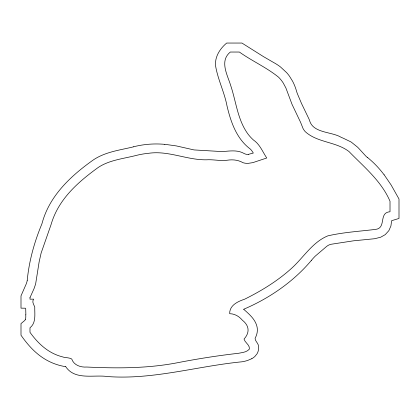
<?xml version="1.0" encoding="UTF-8"?>
<svg xmlns="http://www.w3.org/2000/svg" width="420" height="420" viewBox="0 0 420 420"><rect width="100%" height="100%" fill="white"/><g stroke="black" fill="none" stroke-linecap="round" stroke-linejoin="round"><path stroke-width="0.63" d="M27.195 280.644C29.064 261.062 34.272 242.214 41.822 224.086A77.968 77.968 0 0 0 42.31 222.458C49.796 195.4 71.222 175.523 93.445 159.852A48.668 48.668 0 0 1 99.377 156.46C110.171 151.168 122.225 149.615 133.775 146.774M311.43 260.353C293.354 281.831 269.425 298.258 243.684 309.262M251.832 358.675L247.643 360.455A43.528 43.528 0 0 1 242.13 361.783C197.216 366.125 152.985 379.974 107.468 376.541C93.812 374.519 74.897 380.552 65.725 366.66M248.462 154.345L253.328 153.037L252.567 151.856A25.053 25.053 0 0 0 251.422 150.286A9.24 9.24 0 0 0 250.094 148.88C236.534 138.695 230.8 121.952 227.047 106.087C224.48 92.411 217.954 79.795 215.628 66.134C214.515 57.015 219.944 48.662 226.684 43.05L241.936 43.05L263.45 56.611L273.483 62.433A51.398 51.398 0 0 1 280.476 66.948L286.582 72.587A41.601 41.601 0 0 1 289.532 76.267L292.614 81.275A49.98 49.98 0 0 1 296.52 91.119A37.285 37.285 0 0 0 297.344 93.623L301.492 103.436L308.579 118.151A30.686 30.686 0 0 1 309.503 120.288L309.556 120.445A10.427 10.427 0 0 1 309.887 121.527C314.039 133.276 332.125 131.665 341.297 137.398A95.093 95.093 0 0 1 343.193 138.18L350.647 141.766A27.673 27.673 0 0 1 351.388 142.202L357.52 147.126A61.184 61.184 0 0 1 358.985 148.622L365.647 155.92A23.142 23.142 0 0 0 367.453 157.542M226.039 151.284C232.045 150.712 238.539 150.308 243.983 153.426A8.001 8.001 0 0 0 248.467 154.434M225.593 151.321L222.096 151.52A13.661 13.661 0 0 1 220.216 151.478L194.04 149.929L176.332 145.918L164.803 144.307M243.742 309.314C249.228 314.218 255.528 319.457 257.087 327.044C257.723 330.251 257.26 333.627 255.932 336.599C252.882 340.09 259.114 342.888 258.494 346.909A10.91 10.91 0 0 1 257.014 353.845L254.956 356.391A15.598 15.598 0 0 1 251.827 358.664M384.169 174.809L391.13 184.994L399 199.001L399 218.458L391.619 220.694L390.92 225.981L388.852 230.654L385.208 234.659L380.662 237.221L374.714 238.718L353.435 240.823L331.249 244.246A14.879 14.879 0 0 0 328.666 245.107A9.004 9.004 0 0 0 328.508 245.217L327.789 245.621A16.884 16.884 0 0 0 326.429 246.598L315.373 256.027A56.516 56.516 0 0 0 311.419 260.348M25.867 314.816L25.72 308.858L25.394 308.201L21 308.154L21 295.874L26.166 284.072A24.113 24.113 0 0 0 27.206 280.649M133.765 146.722A92.904 92.904 0 0 1 164.797 144.349M25.73 314.832A14.926 14.926 0 0 1 25.447 319.589M25.331 319.573A3.738 3.738 0 0 1 24.334 320.828L21 323.589L21 335.223C26.602 343.25 33.049 350.847 41.06 356.57A57.204 57.204 0 0 0 65.72 366.692M367.505 157.474A96.915 96.915 0 0 1 384.127 174.841M29.988 297.659L29.988 299.166L33.674 299.166C31.621 301.76 33.852 304.584 34.755 307.057C34.592 314.097 36.34 322.781 29.988 327.8L29.988 332.32C36.236 341.008 43.958 348.999 53.718 353.677A46.62 46.62 0 0 0 62.05 356.738C65.116 357.992 68.843 357.32 71.736 359.016C73.857 365.253 80.708 367.5 86.746 367.033C116.991 368.445 147.378 368.524 177.245 362.775C197.516 358.838 217.891 355.609 238.439 353.294C242.214 352.527 246.797 352.286 249.391 349.078C250.031 344.978 244.997 342.746 244.025 339.082C249.931 332.671 249.354 325.631 242.429 320.266C239.132 316.355 234.859 313.777 229.672 313.682C229.451 305.303 237.83 301.46 244.561 299.229C261.545 290.819 277.919 280.77 291.958 267.955C303.66 257.281 312.632 242.041 327.868 235.851C343.576 232.234 359.793 231.326 375.743 229.373C386.631 227.976 378.42 212.457 390.012 211.769L390.012 201.222C381.224 180.873 363.988 166.976 348.994 151.536C336.053 141.598 317.389 142.727 305.282 131.691A17.698 17.698 0 0 1 303.104 128.646L300.594 122.351L292.047 104.38L285.905 88.001L283.253 83.023A34.393 34.393 0 0 0 278.623 77.248C266.584 67.436 252.058 61.063 239.374 52.038L230.339 52.038C219.114 61.094 227.661 75.212 230.827 85.922C236.197 102.097 237.683 120.094 248.062 134.164A42.21 42.21 0 0 0 253.481 140.033C259.896 144.349 262.61 151.82 266.747 157.999L252.851 162.635L248.031 163.38A15.713 15.713 0 0 1 243.017 162.703C238.177 159.91 232.596 159.353 227.141 160.235C220.952 161.096 214.788 159.668 208.593 159.731C188.213 160.85 169.139 150.276 148.654 153.284A81.559 81.559 0 0 0 136.007 155.484C123.275 158.723 109.599 160.004 98.348 167.37C81.774 179.361 65.436 193.106 56.102 211.717A77.338 77.338 0 0 0 50.951 224.941L41.129 253.04L39.134 261.896L35.632 283.999L34.046 288.619L29.988 297.659"/></g></svg>
